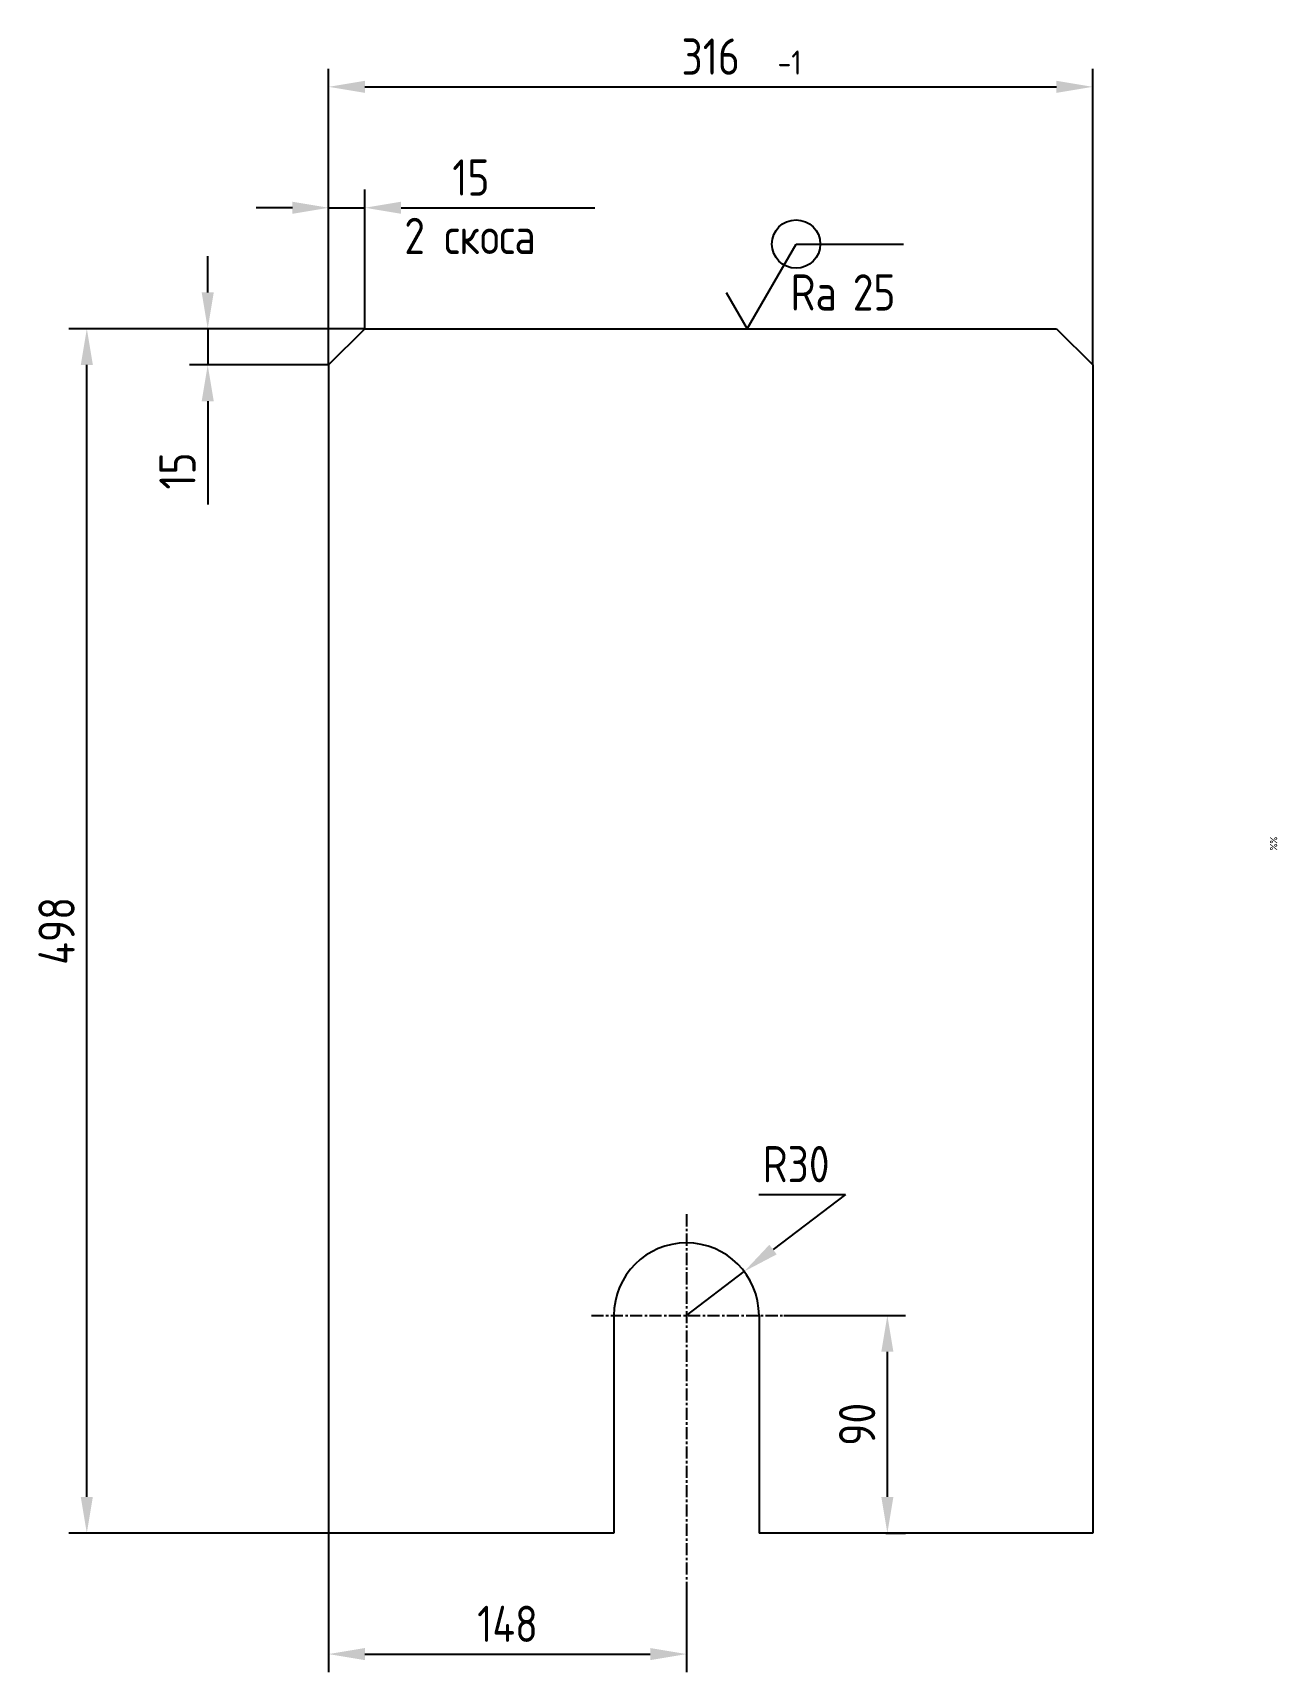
# Model space of a CAD drawing. Extents: x 84 to 2556, y 163 to 1181.
# Drawn here: x 84 to 598, y 503 to 1181 of the extents above; entities outside this region: 2.
import ezdxf
from ezdxf.enums import TextEntityAlignment as Align

# ---------------------------------------------------------------- set-up
doc = ezdxf.new("R2010")
doc.units = 0
doc.header["$LTSCALE"] = 4
doc.header["$MEASUREMENT"] = 0
doc.header["$PDSIZE"] = 3
doc.linetypes.add('CENTER', pattern=[2, 1.25, -0.25, 0.25, -0.25])
doc.layers.get('0').update_dxf_attribs({"linetype": 'CONTINUOUS'})
doc.layers.get('DEFPOINTS').update_dxf_attribs({"linetype": 'CONTINUOUS'})
for name, color, linetype in [('CEN', 5, 'CENTER'), ('CONT', 6, 'CONTINUOUS'), ('DIM', 7, 'CONTINUOUS'), ('TEXT', 3, 'CONTINUOUS'), ('TEXT_RUS', 3, 'CONTINUOUS')]:
    doc.layers.add(name, color=color, linetype=linetype)
doc.styles.add('STYLE1', font='romans.shx', dxfattribs={"width": 0.8})
doc.dimstyles.new('LIN5', dxfattribs={"dimscale": 5, "dimtxt": 3, "dimasz": 3, "dimexe": 1.5, "dimexo": 0, "dimgap": 1, "dimtad": 1, "dimrnd": 1, "dimdsep": 46, "dimtxsty": 'STYLE1', "dimcen": 0, "dimdle": 2, "dimclrd": 256, "dimclrt": 3, "dimaunit": 1, "dimadec": 0, "dimazin": 0, "dimtfac": 0.666667, "dimtmove": 0, "dimatfit": 3, "dimfxl": 1, "dimtvp": 0.833333, "dimtolj": 1, "dimarcsym": 0})

# ---------------------------------------------------------------- blocks, each defined once
blk = doc.blocks.new('*D4')
at = {"layer": 'DEFPOINTS', "color": 0, "transparency": 16777216}
for p in [(394.42, 650.84), (437.21, 650.84), (436.61, 560.85)]:
    blk.add_point(p, dxfattribs=at)
at = {"layer": 'DIM', "color": 0, "lineweight": -2, "transparency": 16777216}
for p, q in [((394.42, 650.84), (444.71, 650.84)), ((436.61, 560.85), (444.71, 560.85))]:
    blk.add_line(p, q, dxfattribs=at)
at = {"layer": 'DIM', "lineweight": -2, "transparency": 16777216}
blk.add_line((437.21, 575.85), (437.21, 635.84), dxfattribs=at)
at = {"layer": 'DIM', "transparency": 16777216}
for points in [[(434.71, 635.84), (439.71, 635.84), (437.21, 650.84)], [(434.71, 575.85), (439.71, 575.85), (437.21, 560.85)]]:
    blk.add_solid(points, dxfattribs=at)
at = {"layer": 'DIM', "color": 3, "transparency": 16777216, "insert": (424.71, 605.84), "char_height": 15, "attachment_point": 5, "rotation": 90, "style": 'STYLE1'}
blk.add_mtext('\\A1;90', dxfattribs=at)
blk = doc.blocks.new('*D3')
at = {"layer": 'DEFPOINTS', "color": 0, "transparency": 16777216}
for p in [(377.99, 669.02), (354.13, 650.84)]:
    blk.add_point(p, dxfattribs=at)
at = {"layer": 'DIM', "lineweight": -2, "transparency": 16777216}
for p, q in [((384.03, 700.91), (419.88, 700.91)), ((419.88, 700.91), (389.93, 678.1)), ((354.13, 650.84), (377.99, 669.02))]:
    blk.add_line(p, q, dxfattribs=at)
at = {"layer": 'DIM', "transparency": 16777216}
blk.add_solid([(388.41, 680.09), (391.44, 676.11), (377.99, 669.02)], dxfattribs=at)
at = {"layer": 'DIM', "color": 3, "transparency": 16777216, "insert": (399.46, 713.41), "char_height": 15, "attachment_point": 5, "style": 'STYLE1'}
blk.add_mtext('\\A1;R30', dxfattribs=at)
blk = doc.blocks.new('*D5')
at = {"layer": 'DEFPOINTS', "color": 0, "transparency": 16777216}
for p in [(206.13, 560.84), (354.13, 536.93), (354.13, 510.84)]:
    blk.add_point(p, dxfattribs=at)
at = {"layer": 'DIM', "color": 0, "lineweight": -2, "transparency": 16777216}
for p, q in [((206.13, 560.84), (206.13, 503.34)), ((354.13, 536.93), (354.13, 503.34))]:
    blk.add_line(p, q, dxfattribs=at)
at = {"layer": 'DIM', "lineweight": -2, "transparency": 16777216}
blk.add_line((221.13, 510.84), (339.13, 510.84), dxfattribs=at)
at = {"layer": 'DIM', "transparency": 16777216}
for points in [[(221.13, 513.34), (221.13, 508.34), (206.13, 510.84)], [(339.13, 513.34), (339.13, 508.34), (354.13, 510.84)]]:
    blk.add_solid(points, dxfattribs=at)
at = {"layer": 'DIM', "color": 3, "transparency": 16777216, "insert": (280.13, 523.34), "char_height": 15, "attachment_point": 5, "style": 'STYLE1'}
blk.add_mtext('\\A1;148', dxfattribs=at)
blk = doc.blocks.new('*D9')
at = {"layer": 'DEFPOINTS', "color": 0, "transparency": 16777216}
for p in [(106.13, 1058.84), (156.13, 1058.84), (206.13, 560.84)]:
    blk.add_point(p, dxfattribs=at)
at = {"layer": 'DIM', "color": 0, "lineweight": -2, "transparency": 16777216}
for p, q in [((156.13, 1058.84), (98.63, 1058.84)), ((206.13, 560.84), (98.63, 560.84))]:
    blk.add_line(p, q, dxfattribs=at)
at = {"layer": 'DIM', "lineweight": -2, "transparency": 16777216}
blk.add_line((106.13, 575.84), (106.13, 1043.84), dxfattribs=at)
at = {"layer": 'DIM', "transparency": 16777216}
for points in [[(103.63, 1043.84), (108.63, 1043.84), (106.13, 1058.84)], [(103.63, 575.84), (108.63, 575.84), (106.13, 560.84)]]:
    blk.add_solid(points, dxfattribs=at)
at = {"layer": 'DIM', "color": 3, "transparency": 16777216, "insert": (93.63, 809.84), "char_height": 15, "attachment_point": 5, "rotation": 90, "style": 'STYLE1'}
blk.add_mtext('\\A1;498', dxfattribs=at)
blk = doc.blocks.new('*D10')
at = {"layer": 'DEFPOINTS', "color": 0, "transparency": 16777216}
for p in [(522.13, 1158.84), (206.13, 1108.84), (522.13, 1043.84)]:
    blk.add_point(p, dxfattribs=at)
at = {"layer": 'DIM', "color": 0, "lineweight": -2, "transparency": 16777216}
for p, q in [((206.13, 1108.84), (206.13, 1166.34)), ((522.13, 1043.84), (522.13, 1166.34))]:
    blk.add_line(p, q, dxfattribs=at)
at = {"layer": 'DIM', "lineweight": -2, "transparency": 16777216}
blk.add_line((221.13, 1158.84), (507.13, 1158.84), dxfattribs=at)
at = {"layer": 'DIM', "transparency": 16777216}
for points in [[(221.13, 1161.34), (221.13, 1156.34), (206.13, 1158.84)], [(507.13, 1161.34), (507.13, 1156.34), (522.13, 1158.84)]]:
    blk.add_solid(points, dxfattribs=at)
at = {"layer": 'DIM', "color": 3, "transparency": 16777216, "insert": (364.13, 1171.34), "char_height": 15, "attachment_point": 5, "style": 'STYLE1'}
blk.add_mtext('\\A1;316', dxfattribs=at)
blk = doc.blocks.new('*D11')
at = {"layer": 'DEFPOINTS', "color": 0, "transparency": 16777216}
for p in [(221.13, 1058.84), (156.13, 1043.84), (206.13, 1043.84)]:
    blk.add_point(p, dxfattribs=at)
at = {"layer": 'DIM', "lineweight": -2, "transparency": 16777216}
for p, q in [((156.13, 1073.84), (156.13, 1088.84)), ((156.13, 1058.84), (156.13, 1043.84)), ((156.13, 1028.84), (156.13, 986.13))]:
    blk.add_line(p, q, dxfattribs=at)
at = {"layer": 'DIM', "color": 0, "lineweight": -2, "transparency": 16777216}
for p, q in [((221.13, 1058.84), (148.63, 1058.84)), ((206.13, 1043.84), (148.63, 1043.84))]:
    blk.add_line(p, q, dxfattribs=at)
at = {"layer": 'DIM', "transparency": 16777216}
for points in [[(153.63, 1073.84), (158.63, 1073.84), (156.13, 1058.84)], [(153.63, 1028.84), (158.63, 1028.84), (156.13, 1043.84)]]:
    blk.add_solid(points, dxfattribs=at)
at = {"layer": 'DIM', "color": 3, "transparency": 16777216, "insert": (143.63, 999.99), "char_height": 15, "attachment_point": 5, "rotation": 90, "style": 'STYLE1'}
blk.add_mtext('\\A1;15', dxfattribs=at)
blk = doc.blocks.new('*D12')
at = {"layer": 'DEFPOINTS', "color": 0, "transparency": 16777216}
for p in [(206.13, 1108.84), (221.13, 1058.84), (206.13, 1043.84)]:
    blk.add_point(p, dxfattribs=at)
at = {"layer": 'DIM', "color": 0, "lineweight": -2, "transparency": 16777216}
for p, q in [((206.13, 1043.84), (206.13, 1116.34)), ((221.13, 1058.84), (221.13, 1116.34))]:
    blk.add_line(p, q, dxfattribs=at)
at = {"layer": 'DIM', "lineweight": -2, "transparency": 16777216}
for p, q in [((191.13, 1108.84), (176.13, 1108.84)), ((206.13, 1108.84), (221.13, 1108.84)), ((236.13, 1108.84), (278.84, 1108.84))]:
    blk.add_line(p, q, dxfattribs=at)
at = {"layer": 'DIM', "transparency": 16777216}
for points in [[(191.13, 1111.34), (191.13, 1106.34), (206.13, 1108.84)], [(236.13, 1111.34), (236.13, 1106.34), (221.13, 1108.84)]]:
    blk.add_solid(points, dxfattribs=at)
at = {"layer": 'DIM', "color": 3, "transparency": 16777216, "insert": (264.98, 1121.34), "char_height": 15, "attachment_point": 5, "style": 'STYLE1'}
blk.add_mtext('\\A1;15', dxfattribs=at)
blk = doc.blocks.new('A$C6CF913E7')
at = {"layer": 'TEXT'}
blk.add_circle((0, 0), 2, dxfattribs=at)
blk = doc.blocks.new('sherISO_07')
at = {"layer": 'TEXT'}
blk.add_line((4.04, 7), (12.93, 7), dxfattribs=at)
blk.add_lwpolyline([(-1.73, 3), (0, 0), (4.04, 7)], dxfattribs=at)
blk.add_blockref('A$C6CF913E7', (4.04, 7))
at = {"layer": 'TEXT', "style": 'STYLE1', "width": 0.8}
blk.add_text('Ra', height=3, dxfattribs=at).set_placement((3.58, 1.5))
blk.add_attdef('25', (8.73, 1.5), '', height=3, dxfattribs=at)

msp = doc.modelspace()

# ---------------------------------------------------------------- linework, layer by layer
at = {"layer": 'CEN'}
for p, q in [((354.125, 692.69), (354.125, 536.926)), ((314.84, 650.843), (396.795, 650.843))]:
    msp.add_line(p, q, dxfattribs=at)
at = {"layer": 'CONT'}
for p, q in [((206.125, 1043.843), (221.125, 1058.843)), ((221.125, 1058.843), (507.125, 1058.843)), ((507.125, 1058.843), (522.125, 1043.843)), ((206.125, 1043.843), (206.125, 560.843)), ((522.125, 1043.843), (522.125, 560.843)), ((324.125, 650.843), (324.125, 560.843)), ((384.125, 650.843), (384.125, 560.843)), ((324.125, 560.843), (206.125, 560.843)), ((522.125, 560.843), (384.125, 560.843))]:
    msp.add_line(p, q, dxfattribs=at)
msp.add_arc((354.125, 650.843), 30, 0, 180, dxfattribs=at)
at = {"layer": 'DIM'}
msp.add_line((278.84, 1108.843), (316.237, 1108.843), dxfattribs=at)

# ---------------------------------------------------------------- block references
at = {"layer": 'DIM', "xscale": 5, "yscale": 5, "zscale": 5}
msp.add_blockref('sherISO_07', (379.251, 1058.843), dxfattribs=at).add_auto_attribs({'25': '25'})

# ---------------------------------------------------------------- texts
at = {"color": 3, "linetype": 'ByBlock', "style": 'STYLE1', "width": 0.8}
for p in [(1142.76, 1025.762), (596.935, 845.935), (2554.622, 165.62)]:
    msp.add_text('%%', height=3, rotation=90, dxfattribs=at).set_placement(p, align=Align.MIDDLE_CENTER)
at = {"layer": 'TEXT', "style": 'STYLE1', "width": 0.8}
msp.add_text('-1', height=10, dxfattribs=at).set_placement((391.829, 1163.867))
at = {"layer": 'TEXT_RUS', "style": 'STYLE1', "width": 0.8}
msp.add_text('2 скоса', height=15, dxfattribs=at).set_placement((237.431, 1089.684))

# ---------------------------------------------------------------- dimensions: what is measured, and where the dimension line sits
at = {"layer": 'DIM'}
for base, p1, p2, picture, middle in [((522.125, 1158.843), (206.125, 1108.843), (522.125, 1043.843), '*D10', (364.125, 1171.343)), ((354.125, 510.843), (206.125, 560.843), (354.125, 536.926), '*D5', (280.125, 523.343))]:
    dim = msp.add_linear_dim(base=base, p1=p1, p2=p2, dimstyle='LIN5', dxfattribs=at)
    dim.commit()
    dim.dimension.update_dxf_attribs({"geometry": picture, "text_midpoint": middle})
dim = msp.add_linear_dim(base=(206.125, 1108.843), p1=(221.125, 1058.843), p2=(206.125, 1043.843), dimstyle='LIN5', dxfattribs=at)
dim.commit()
dim.dimension.update_dxf_attribs({"geometry": '*D12', "text_midpoint": (264.983, 1108.843), "dimtype": 160})
for base, p1, p2, picture, middle in [((156.125, 1043.843), (221.125, 1058.843), (206.125, 1043.843), '*D11', (143.625, 999.985)), ((106.125, 1058.843), (206.125, 560.843), (156.125, 1058.843), '*D9', (93.625, 809.843))]:
    dim = msp.add_linear_dim(base=base, p1=p1, p2=p2, angle=90, dimstyle='LIN5', dxfattribs=at)
    dim.commit()
    dim.dimension.update_dxf_attribs({"geometry": picture, "text_midpoint": middle})
dim = msp.add_radius_dim(center=(354.125, 650.843), mpoint=(377.994, 669.017), dimstyle='LIN5', override={"dimtoh": 1}, dxfattribs=at)
dim.commit()
dim.dimension.update_dxf_attribs({"geometry": '*D3', "text_midpoint": (399.455, 700.912), "dimtype": 164})
dim = msp.add_linear_dim(base=(437.215, 650.843), p1=(436.609, 560.847), p2=(394.419, 650.843), angle=90, dimstyle='LIN5', dxfattribs=at)
dim.commit()
dim.dimension.update_dxf_attribs({"geometry": '*D4', "text_midpoint": (437.215, 605.845), "dimtype": 160})

doc.saveas('drawing.dxf')
